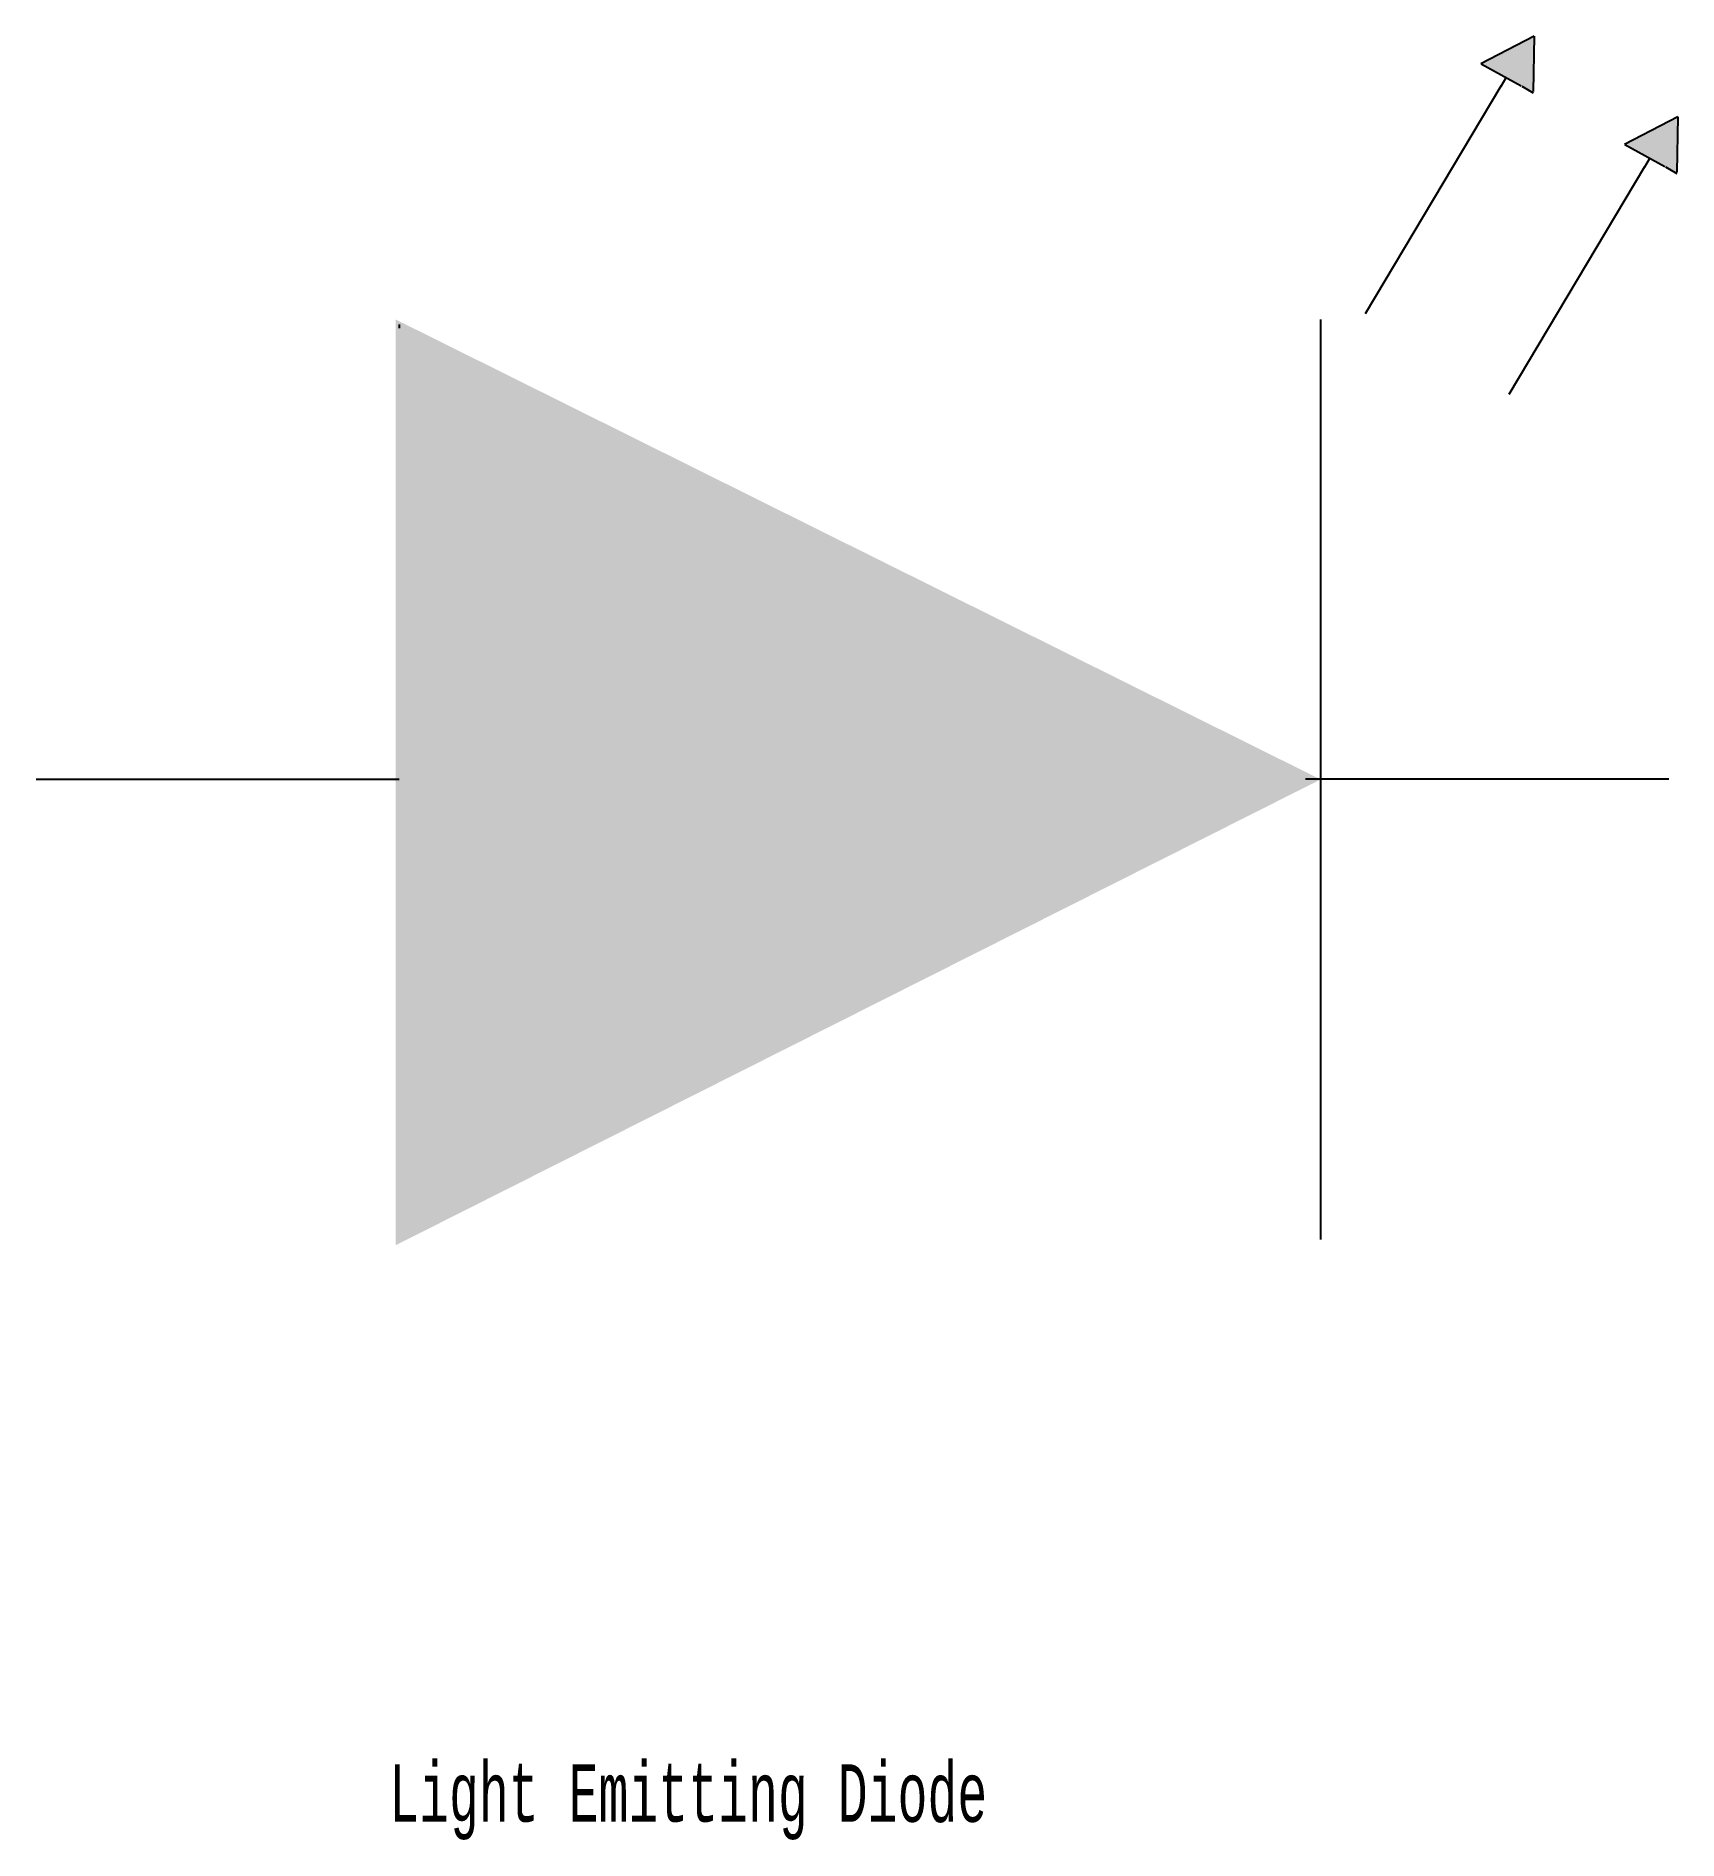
# Model space of a CAD drawing. Extents: x 3.75 to 9.45, y 0.73 to 6.99.
import ezdxf

# ---------------------------------------------------------------- set-up
doc = ezdxf.new("R2010")
doc.units = 0
doc.header["$LTSCALE"] = 0.5
doc.header["$MEASUREMENT"] = 0
doc.layers.add('1', color=7, linetype='CONTINUOUS')
doc.styles.add('MONOTXT', font='MONOTXT')

msp = doc.modelspace()

# ---------------------------------------------------------------- linework, layer by layer
at = {"layer": '1', "color": 7}
for p, q in [((8.950556, 6.990636), (8.765488, 6.894258)), ((8.950556, 6.990636), (8.946443, 6.79788)), ((8.766067, 6.894), (8.904711, 6.817551)), ((8.835404, 6.816778), (8.851854, 6.845124)), ((8.363995, 6.027573), (8.835386, 6.817551)), ((8.834787, 6.817029), (8.834787, 6.817029)), ((8.907375, 6.816778), (8.946443, 6.794101)), ((8.946443, 6.79599), (8.946443, 6.79599)), ((9.449674, 6.710321), (9.26461, 6.613944)), ((9.449674, 6.710321), (9.445566, 6.517566)), ((9.265184, 6.613685), (9.403829, 6.537236)), ((8.863118, 5.747259), (9.33451, 6.537236)), ((9.333904, 6.536715), (9.333904, 6.536715)), ((9.334522, 6.536463), (9.350972, 6.564809)), ((9.406493, 6.536463), (9.445566, 6.513786)), ((9.445566, 6.515675), (9.445566, 6.515675)), ((5.008931, 5.97648), (5.008931, 5.989492)), ((8.208627, 6.006742), (8.208627, 2.811236)), ((3.747139, 4.409393), (5.008803, 4.409393)), ((9.417695, 4.409393), (8.15603, 4.409393)), ((8.627422, 4.409393), (8.627422, 4.409393))]:
    msp.add_line(p, q, dxfattribs=at)
for points in [[(8.765537, 6.894368), (8.950379, 6.990747), (8.946448, 6.795576)], [(9.264655, 6.614052), (9.449497, 6.710433), (9.445566, 6.515261)], [(4.995599, 6.006742), (8.208627, 4.408989), (4.995599, 2.791011)]]:
    msp.add_solid(points, dxfattribs=at)

# ---------------------------------------------------------------- texts
at = {"layer": '1', "color": 7, "style": 'MONOTXT', "width": 0.6}
msp.add_text('Light Emitting Diode', height=0.2, dxfattribs=at).set_placement((4.973591, 0.788764))

doc.saveas('drawing.dxf')
